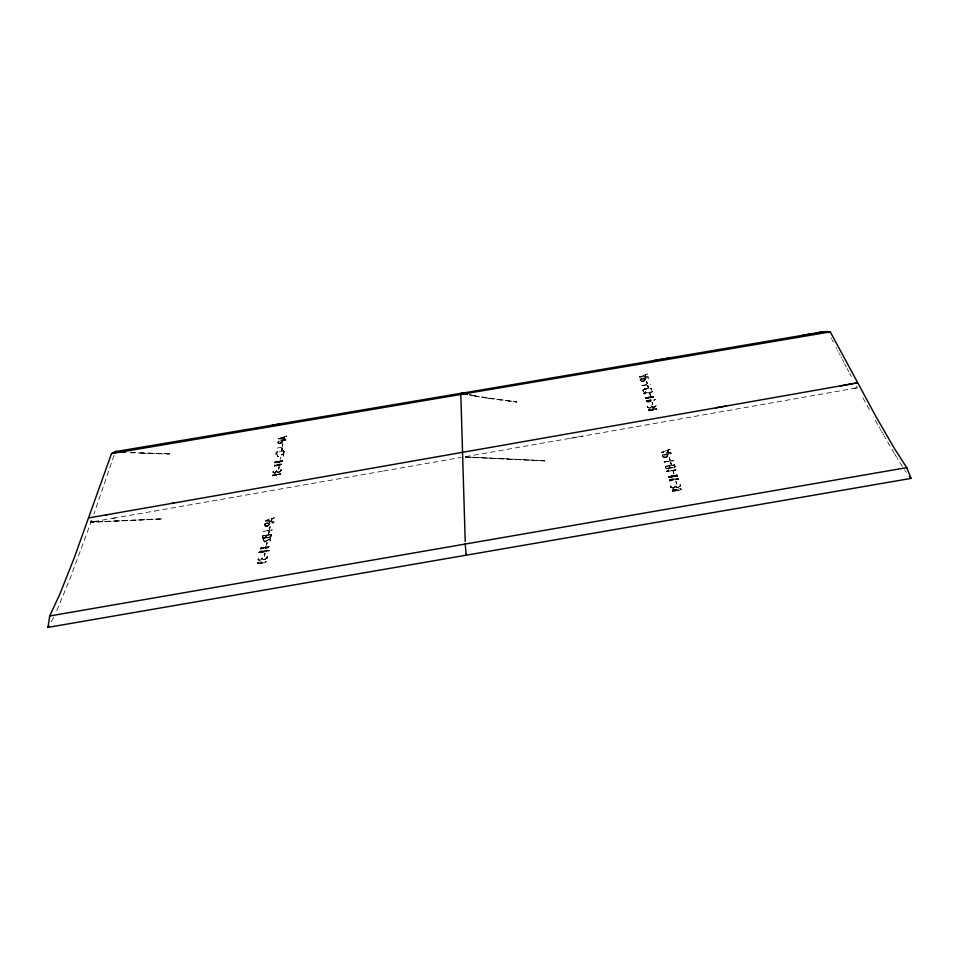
<?xml version="1.0" encoding="UTF-8"?>
<svg xmlns="http://www.w3.org/2000/svg" width="959" height="959" viewBox="0 0 959 959"><rect width="100%" height="100%" fill="white"/><g stroke="black" fill="none" stroke-linecap="round" stroke-linejoin="round"><path stroke-width="0.72" stroke-dasharray="4.79 3.6" d="M267.129 557.97L264.804 559.672L261.867 558.893L264.768 559.684L267.129 557.97L267.357 556.735M261.939 558.102L262.143 558.821L259.721 560.356C256.544 560.931 259.026 556.448 258.271 559.481M488.658 398.405L516.841 402.001L474.957 395.899M643.945 393.49C666.733 387.1 636.56 398.297 645.443 391.847M278.158 472.355L281.131 470.569L278.985 471.924C278.17 473.231 274.562 469.91 278.158 472.403M651.365 406.053C650.957 409.097 658.114 406.436 655.752 404.686M264.744 559.349L263.689 559.636M675.04 486.549L677.737 487.472L675.112 486.74L675.052 485.865L675.424 486.657L673.482 488.275L670.964 487.484M668.555 469.934L666.637 471.576L675.903 469.718M651.041 406.113L653.487 407.179M677.677 487.592L680.602 485.59L678.852 487.328M280.184 474.513C285.027 472.523 261.016 478.109 280.052 474.609L280.28 473.446M281.299 469.502L281.107 470.845L281.023 469.586M281.742 464.851C283.72 463.365 272.068 467.608 274.73 465.175M279.249 462.142C289.246 457.899 272.14 465.355 275.065 461.782C282.294 461.123 273.878 461.603 275.137 462.082M283.241 455.825L283.696 453.643L278.302 456.736L277.103 454.782L278.134 456.724M283.864 452.612L283.684 450.994L284.164 451.605M280.843 470.665L281.119 469.478M283.277 455.957L283.696 453.643L278.158 456.46M283.78 452.852L284.068 451.317M283.456 456.004C285.71 449.064 277.607 460.991 277.103 454.782M283.96 452.9L283.768 450.838M281.898 461.579L282.21 460.572L282.246 461.675M272.728 475.724C292.159 471.624 269.203 475.724 273.099 474.825M281.538 463.856C264.6 465.678 283.528 465.415 281.838 463.796M281.946 461.723L282.342 460.632M282.33 442.003L282.617 440.517M278.566 469.095L278.997 466.721L278.865 469.047M280.124 459.553L280.723 457.263M281.658 450.215L282.066 447.925L281.958 450.155M282.33 446.115L282.737 443.849L282.617 446.067M278.733 469.143L279.165 466.769M281.826 450.251L282.246 447.973M282.497 446.163L282.905 443.897M283.9 439.054L284.332 436.657L284.2 439.006M284.068 439.102L284.499 436.705M276.456 470.869C275.233 476.803 271.517 469.407 273.147 472.116M276.588 470.773L276.719 471.504M276.767 470.821L276.42 471.552L278.29 472.284M282.449 440.469L281.383 442.758L278.386 443.262M282.941 451.078C285.974 450.73 277.031 450.802 276.396 452.876L275.88 454.206L276.66 452.073L282.917 450.754M273.015 472.212L273.279 470.893M276.048 454.254L277.666 451.665M278.002 442.758L278.29 441.26M274.274 466.134L274.514 465.175M278.338 441.404L278.53 443.25M272.776 475.868L272.871 474.657L280.184 473.494M274.574 466.074L274.67 465.031M274.969 462.837L275.209 461.854M275.113 462.897L275.257 461.998M670.94 452.528L661.482 452.348L670.029 449.208L661.542 452.708L671 452.408M266.063 561.255L265.871 562.31M259.889 552.696C289.87 546.726 238.156 556.112 267.801 551.341L268.076 550.046M268.82 546.57C271.745 547.157 260.117 547.793 268.616 546.342M268.76 546.414L268.484 547.697L265.379 548.248L263.773 547.517M267.285 556.58L267.01 558.102L267.093 556.544M269.97 541.068L270.498 538.443L270.294 541.02M270.918 536.045L271.313 534.295L262.55 536.057M270.162 541.128L270.69 538.49L264.552 541.895L263.449 539.689M271.109 536.093L271.457 534.367M271.241 535.985L271.517 534.523M264.504 556.124L265.056 553.415L264.252 555.92M266.578 545.203L267.117 542.554L266.338 545M268.724 533.947L269.251 531.358L268.484 533.743M269.599 529.296L270.126 526.731L269.371 529.092M271.349 521.073L271.817 518.615M271.397 521.228L271.948 518.507M271.589 521.276L272.14 518.567M266.842 526.275L268.724 525.52L265.14 526.131L268.568 525.568L269.623 522.931M269.395 524.513L269.755 522.823M269.587 524.561L269.947 522.871M264.3 556.076L264.864 553.367M266.386 545.156L266.926 542.494M268.532 533.899L269.059 531.31M269.419 529.236L269.947 526.671M266.338 535.242L265.439 537.711L266.374 536.656L266.902 537.675L270.282 537.232L266.794 537.843L266.47 535.134M262.071 557.994L261.867 558.869M262.263 558.042L262.011 558.582M265.571 537.843L266.662 535.194M264.049 538.287L265.643 537.819L262.694 538.323L262.634 535.793L271.313 534.295M258.127 559.588L258.462 558.09M262.454 537.567L262.742 536.105M264.852 525.376C262.946 520.21 286.405 522.679 265.02 523.638L265.187 526.275M257.563 563.712L265.727 562.418L257.707 563.784L257.887 562.346L265.931 561.327M260.021 551.329L259.937 552.672L260.021 551.329L268.005 550.274L260.225 551.377M260.452 548.98L263.785 548.488L260.452 548.98L260.776 547.661L263.893 547.265M262.874 535.997L262.898 537.987M265.211 523.686L265.391 525.952M258.055 562.442L257.755 563.76L258.103 562.597M260.932 547.745L260.644 549.028L260.98 547.901M260.069 552.564L260.273 551.533M639.605 376.887L648.248 376.779L639.617 377.055L647.481 374.022L639.677 376.863M114.049 455.345L93.934 513.952M544.844 460.776L465.523 456.928L544.94 460.68M91.752 520.078L70.798 576.731L56.125 612.19M161.196 519.119L90.949 522.271L90.038 519.994M273.842 521.36C248.261 523.71 292.387 512.586 265.703 520.785M668.639 476.707L671.815 475.76L673.961 476.791L677.366 476.096L673.889 476.407M161.208 518.795L90.913 522.104L161.244 518.975M286.034 438.97L278.506 438.814L286.142 439.174M674.465 467.596L675.076 466.218L674.597 467.548L670.856 468.208C668.986 467.932 669.19 463.509 669.993 467.249L672.786 468.316L674.417 467.261M286.657 436.165L278.53 438.695L286.597 435.949M669.454 468.244L669.79 467.033L669.298 468.112L669.79 467.033L670.94 468.04M648.38 397.278L650.454 397.781L648.452 397.11M650.322 397.781L653.463 397.35L650.418 397.649M667.824 455.705C666.769 459.265 667.152 451.162 667.824 455.705L665.534 457.599L662.465 456.628C660.595 451.186 684.294 454.015 662.07 455.129M667.62 455.489L665.474 457.251L662.597 456.352M643.477 389.51L643.249 390.181L644.292 389.162L650.885 388.383M277.738 461.507C281.622 463.161 277.067 460.488 275.053 462.01M642.938 390.229L644.256 389.006M643.105 390.277L644.304 389.306L649.854 388.347M645.287 379.584C643.633 382.03 646.006 375.676 644.712 380.795L641.355 381.214L643.177 381.286M645.119 379.536L643.201 381.442M53.62 617.416L50.995 622.439A127.523 56.473 80.2 0 1 50.336 623.578M272.224 529.991L263.569 531.346L272.164 529.871M673.35 488.119L675.364 486.573L673.362 488.287M647.745 407.371L647.289 406.148L647.421 407.419L649.746 408.162L651.473 406.628L649.746 408.162L647.397 407.263L649.818 407.851M671.072 487.484L670.725 485.997M169.311 453.847L141.752 453.08M276.504 471.313L274.478 472.991M274.454 472.727L272.824 472.08M259.673 560.2L257.971 559.6M277.894 461.651L279.417 462.07M277.067 448.117L284.931 446.534M270.989 535.793L268.364 537.651L266.698 537.531L266.194 536.608L266.638 537.855L266.194 536.608M270.198 537.256L271.181 535.841M282.414 441.775L281.431 442.89L278.35 443.549L279.92 443.657L282.461 441.907M276.048 452.78L276.588 452.097L276.096 452.924M276.276 452.972L276.779 452.18M269.347 524.357L268.568 525.568M269.671 524.309L266.938 526.395L268.592 525.388M263.269 539.677L264.588 541.607M678.576 487.292L680.566 485.65M666.553 471.396L668.387 469.85M666.793 471.66L668.627 470.114M656.016 405.681L653.511 407.407M654.374 407.263L656.172 405.777M649.866 408.126L651.485 406.784M671.983 476.947L673.781 475.616L672.139 477.079L668.699 477.57L671.971 476.779M672.247 476.875L673.781 475.616M643.765 393.25L645.587 391.919M645.659 392.075L643.837 393.406L652.276 391.811M648.716 398.105L645.743 398.596L653.079 396.463M648.596 398.129C649.387 397.398 652.911 394.7 653.463 397.35M648.572 397.973L649.986 396.846M680.279 484.451L680.411 485.554M277.654 462.394C282.497 459.181 275.593 464.336 274.945 463.017M263.138 539.821L264.516 541.907L270.738 538.646M266.986 557.874L264.6 559.397M640.097 379.249C661.434 377.81 637.579 376.407 640.42 380.591M640.276 379.452L640.588 380.639M651.76 390.049L650.765 388.239L651.593 390.001M281.071 470.629L279.105 472.248M662.273 455.345L663.64 457.491M274.502 472.871L276.552 471.289M645.683 397.661C655.5 396.594 642.518 396.978 645.91 398.5M646.474 400.646C646.498 405.597 659.229 396.247 654.278 400.347M653.211 396.355L653.283 397.158M646.378 401.557L653.954 400.406M645.119 374.825L645.851 377.067L645.431 374.765M648.536 409.817C668.567 408.486 646.102 407.491 648.955 410.896L656.735 409.313L648.895 410.572M674.68 464.839L675.088 466.374M656.495 408.45L656.747 409.469M656.555 409.265L656.376 408.726M674.549 465.127L665.174 466.47L674.501 464.791L674.285 467.297M665.918 467.944L665.546 466.577M263.653 548.176L265.631 547.014M646.462 381.622L647.157 383.744L646.774 381.574M647.493 385.47L648.2 387.616L647.804 385.422M643.417 391.5L643.069 389.977L644.268 389.15M649.591 393.274L650.298 395.456L649.902 393.226M668.831 477.282L668.423 476.455M669.346 479.836L669.826 481.022L678.313 479.32L669.766 480.675M677.066 474.981L677.366 476.096M677.15 475.88L676.886 474.921L673.805 475.772M669.981 480.903C667.128 479.524 678.96 476.599 678.325 479.488M651.988 402.241L652.719 404.458L652.312 402.193M672.175 490.157L672.655 491.368L672.331 490.013L680.77 488.575L681.106 489.929L680.782 488.611L681.106 489.929L672.475 491.308L680.926 489.881M667.524 450.203L668.363 452.72L667.86 450.155M669.142 457.827L669.945 460.212L669.49 457.779M670.365 462.154L671.18 464.552L670.701 462.094M672.99 471.492L673.817 473.938L673.338 471.432M675.843 481.61L676.694 484.127L676.191 481.562M268.628 546.702L265.487 547.062M264.552 541.895L270.594 538.586M271.337 534.654L262.646 535.973M666.529 468.4L669.406 467.908M668.063 468.639L669.562 468.04L666.457 468.735L665.558 467.836M667.02 456.592L665.534 457.599M665.486 457.407L667.296 456.688L665.51 457.431L662.441 456.46M643.489 389.654L644.316 389.318M640.552 380.339L641.559 381.214L644.832 380.759M262.742 537.999L265.463 537.531M279.872 443.526L281.574 442.842M286.01 440.145L278.122 441.212L278.35 443.549M670.113 449.339L661.434 452.396M279.441 461.375L282.042 460.68M278.601 438.898L286.645 436.117M671.732 476L673.997 476.419M263.533 548.224L260.548 548.896M650.238 397.841L648.404 397.422M854.289 388.359L856.063 388.047M640.252 379.296L648.512 378.014M641.871 385.482L650.19 384.247M641.919 385.686L650.178 384.115M96.26 521.216L91.009 522.14L117.286 517.548M383.564 471.013L461.015 457.455M465.571 456.652L582.413 436.153M856.267 388.011L857.454 387.808L856.579 386.177M154.411 511.075L384.127 470.917M570.353 438.275L857.406 387.808M285.95 439.845L278.05 441.452L285.998 439.989M644.244 388.994L649.806 388.035L651.581 388.731M645.515 397.721L648.5 397.29M650.142 397.122L653.079 396.606M646.306 400.622L653.858 399.316L654.086 400.143M646.33 400.886L654.026 399.34M646.534 401.593L654.122 400.299M654.458 407.143L651.269 406.604M112.934 518.304L154.435 511.063M282.258 460.716L279.381 461.063M279.225 461.974L282.114 461.591M274.358 466.05L281.598 464.779L274.406 466.194M278.11 472.188L279.105 472.116M648.692 409.829L656.364 408.594M648.919 410.728L656.591 409.433M662.237 455.165L671.312 453.799M265.032 523.806L273.639 522.307M673.254 460.464L664.131 461.974L673.314 460.788M664.143 462.106L673.302 460.656M665.342 466.518L674.537 464.971M675.939 469.874L666.697 471.301M666.721 471.528L675.963 470.054M676.922 475.101L673.697 475.82M668.855 477.45L672.139 476.923M673.901 476.563L677.198 476.084M265.307 547.925L268.412 547.361M268.472 547.493L265.319 548.116L263.701 547.373M678.037 478.361L669.55 480.027L677.857 478.337L678.169 479.596L677.677 478.421M260.045 551.545L267.981 550.082M672.343 490.145L680.974 488.658M672.379 490.349L680.614 488.718M672.619 491.176L681.106 489.773M257.659 563.628L265.667 562.07M264.36 541.607L270.606 538.754M278.566 438.683L286.178 438.874M169.467 453.775L129.992 452.456M141.776 453.247L169.419 454.063M265.607 520.773L273.878 521.037M265.547 520.917L273.902 521.216M643.153 381.131L641.559 381.214M465.535 457.119L544.904 461.003M129.933 452.732L141.944 453.187M668.099 468.663L666.457 468.735M265.235 525.964L266.83 526.095M264.145 538.239L262.694 538.323M488.658 398.237L516.841 402.001M474.945 396.079L488.814 398.357L469.526 395.012M469.634 394.736L475.125 395.863M469.538 394.844L475.113 396.031M674.045 476.563L671.827 475.892M675.136 486.537L677.737 487.472M671.036 487.148L673.554 487.939M670.94 487.316L673.578 488.107M272.919 471.924L274.718 472.835M263.773 547.193L265.523 548.021M261.867 558.713L263.881 559.72M258.019 559.277L259.961 560.32M650.969 388.227L651.557 388.575M650.849 388.083L651.916 389.953M640.408 380.435L641.475 381.358M665.714 467.728L666.637 468.4M906.279 472.272L905.512 471.169M904.613 469.85L905.068 470.509M902.371 466.446L897.097 458.006M277.906 442.471L278.482 443.537M896.521 457.059L894.807 454.206M894.232 453.259L884.318 436.249M882.987 433.924L883.647 435.086M881.669 431.598L882.328 432.761M879.043 426.971L879.703 428.122M880.35 429.284L881.009 430.435M877.629 424.453L873.445 416.973M264.744 525.064L265.343 526.263M869.334 409.553L862.656 397.386M262.346 537.268L262.85 538.311M849.662 373.291L851.376 376.491M848.823 371.696L847.133 368.532M846.294 366.949L844.627 363.809M843.8 362.238L842.434 359.649M841.079 357.072L841.534 357.923M839.736 354.494L840.18 355.357M837.507 350.239L837.95 351.09M838.837 352.792L839.281 353.643M836.068 347.47L836.62 348.537M832.232 340.049L833.311 342.159M831.141 337.94L831.681 338.995M268.376 537.999L266.902 537.675M674.333 464.899L674.932 466.494M679.931 484.535L680.494 485.889M676.718 475.041L677.006 476.155M667.68 450.095L668.363 452.72M669.31 457.719L670.113 460.092M670.521 462.046L671.336 464.444M673.158 471.372L673.985 473.83M676.011 481.502L676.862 484.007M667.248 454.146L667.656 455.813M669.406 465.666L669.826 467.369L670.928 467.872L674.597 467.548M675.052 485.865L675.256 486.776M669.058 477.51L668.627 476.563M662.417 455.069L662.801 456.568M670.904 486.045L671.24 487.364M665.762 468.064L665.378 466.685M665.174 466.47L665.57 468.004M670.557 486.105L670.892 487.424M652.899 396.403L653.139 397.41M656.172 408.498L656.424 409.529M645.263 374.717L645.851 377.067M646.606 381.526L647.313 383.648M647.649 385.374L648.344 387.508M649.734 393.178L650.454 395.348M652.144 402.133L652.863 404.362M644.808 378.349L645.299 379.74M651.197 406.005L651.365 406.82M648.859 409.769L649.099 410.788M645.371 397.709L645.767 398.62M646.15 400.706L646.522 401.449M640.408 379.189L640.732 380.531M643.237 390.025L643.573 391.404M647.289 406.148L647.589 407.467M642.914 390.085L643.261 391.452M281.383 442.758L279.92 443.657L281.383 442.758M670.713 468.04L669.634 467.141L670.713 468.04"/><path stroke-width="1.44" d="M465.211 541.499L460.823 394.557L461.579 393.034L461.603 394.029M465.187 543.789L466.23 555.261L466.302 553.834M672.031 357.503L461.471 393.31L467.009 394.413M821.096 332.114L823.937 331.742A19.731 10.117 -3.6 0 1 827.905 331.622L830.278 331.886L876.094 416.853L894.627 448.836L906.734 467.644L911.05 478.397L47.95 627.39L49.7 615.978L60.069 593.621L74.095 558.246L111.508 453.595L115.248 451.665L282.378 423.506M114.732 453.271L115.236 451.509L125.581 452.192M121.122 452.204L115.236 451.509M819.861 332.329L818.602 332.557M820.113 332.282L821.108 332.162M806.183 334.691L816.265 332.977M824.045 331.742L817.128 332.821M715.905 407.839L849.542 384.271M849.746 384.235L856.723 383.013M840.288 385.902L852.563 383.744M854.349 383.42L855.74 383.18M815.761 333.061L818.183 332.653M856.543 383.037L857.334 382.905L855.943 383.144M89.067 517.86L107.492 514.635M172.2 503.319L726.538 405.957M105.538 514.971L174.094 502.984M906.734 467.644L49.7 615.978M652.576 360.812L810.487 333.96M802.911 335.254L804.745 334.943M272.02 425.245L462.562 393.022M830.278 331.886L111.508 453.595M123.939 452.168L115.176 451.785M461.483 393.142L467.021 394.245M827.929 331.658L828.456 332.701M911.05 478.409A116.914 31.108 81.1 0 1 909.456 476.539M48.993 625.807A127.523 56.473 80.2 0 1 47.95 627.402"/></g></svg>
